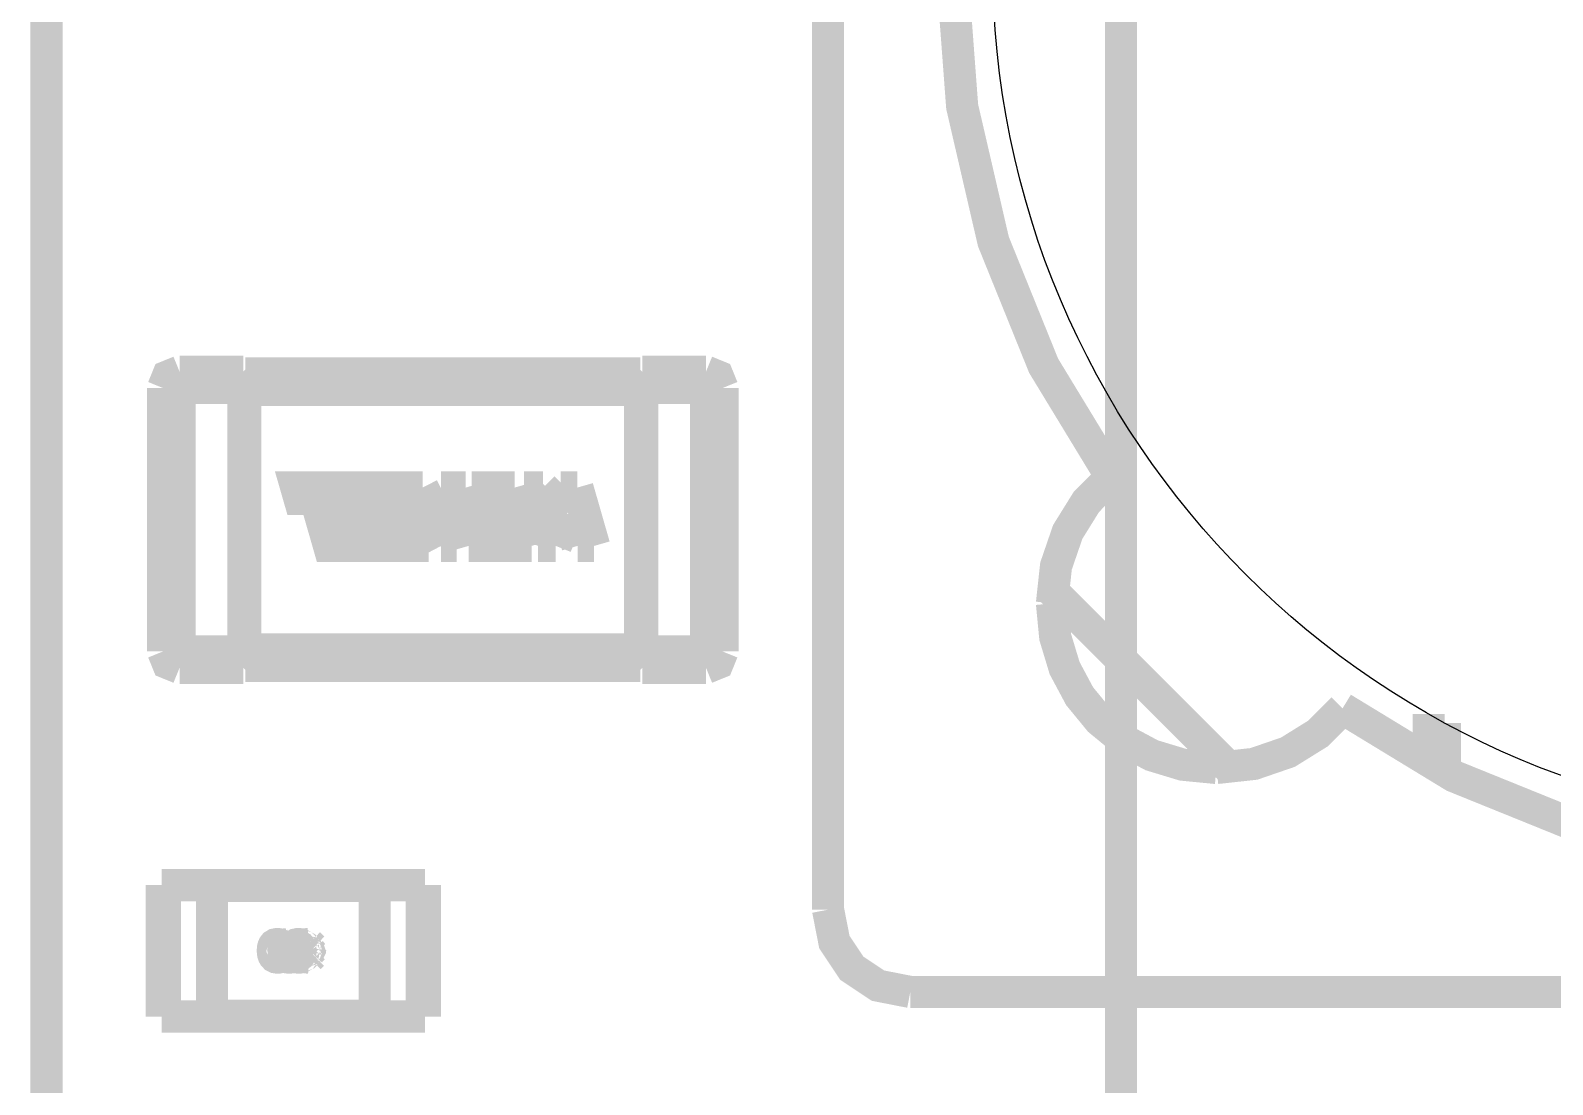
# Model space of a CAD drawing. Header units: inches. Extents: x -2.35 to 2.38, y -1.46 to 1.48.
# Drawn here: x -1.8309 to -1.4521, y 0.3733 to 0.6355 of the extents above; entities that cross this region are included whole.
import ezdxf

# ---------------------------------------------------------------- set-up
doc = ezdxf.new("R2010")
doc.units = ezdxf.units.IN
doc.layers.get('0').update_dxf_attribs({"linetype": 'CONTINUOUS'})

msp = doc.modelspace()

# ---------------------------------------------------------------- linework, layer by layer
at = {"const_width": 0.008}
for points in [[(-1.55948, 1.412472), (-1.55948, -1.343433)], [(-1.55948, 1.412472), (-1.55948, -1.343433)], [(-1.55948, 1.412472), (-1.55948, -1.343433)], [(-1.826874, -0.289488), (-1.826874, 1.143583)], [(-1.826874, -0.289488), (-1.826874, 1.143583)], [(-1.826874, -0.289488), (-1.826874, 1.143583)], [(-1.632386, 0.887677), (-1.632386, 0.416811)], [(-1.632386, 0.887677), (-1.632386, 0.416811)], [(-1.632386, 0.887677), (-1.632386, 0.416811)], [(-1.561848, 0.524367), (-1.578731, 0.552113), (-1.591238, 0.583033), (-1.599007, 0.61659), (-1.601677, 0.652244)], [(-1.561848, 0.524367), (-1.578731, 0.552113), (-1.591238, 0.583033), (-1.599007, 0.61659), (-1.601677, 0.652244)], [(-1.561848, 0.524367), (-1.578731, 0.552113), (-1.591238, 0.583033), (-1.599007, 0.61659), (-1.601677, 0.652244)], [(-1.793771, 0.550666), (-1.796682, 0.549482), (-1.797865, 0.546571)], [(-1.793771, 0.550666), (-1.796682, 0.549482), (-1.797865, 0.546571)], [(-1.793771, 0.550666), (-1.796682, 0.549482), (-1.797865, 0.546571)], [(-1.793771, 0.550666), (-1.777884, 0.550666)], [(-1.793771, 0.546571), (-1.793771, 0.550666)], [(-1.793771, 0.550666), (-1.777884, 0.550666)], [(-1.793771, 0.546571), (-1.793771, 0.550666)], [(-1.793771, 0.550666), (-1.777884, 0.550666)], [(-1.793771, 0.546571), (-1.793771, 0.550666)], [(-1.777884, 0.550666), (-1.777393, 0.550191)], [(-1.777884, 0.546571), (-1.777884, 0.550666)], [(-1.777884, 0.550666), (-1.777393, 0.550191)], [(-1.777884, 0.546571), (-1.777884, 0.550666)], [(-1.777884, 0.550666), (-1.777393, 0.550191)], [(-1.777884, 0.546571), (-1.777884, 0.550666)], [(-1.777392, 0.550478), (-1.777396, 0.548413)], [(-1.777392, 0.550478), (-1.777396, 0.548413)], [(-1.777392, 0.550478), (-1.777396, 0.548413)], [(-1.679124, 0.550215), (-1.777394, 0.550215)], [(-1.679124, 0.550215), (-1.777394, 0.550215)], [(-1.679124, 0.550215), (-1.777394, 0.550215)], [(-1.678634, 0.550666), (-1.679125, 0.550191)], [(-1.678634, 0.550666), (-1.679125, 0.550191)], [(-1.678634, 0.550666), (-1.679125, 0.550191)], [(-1.679125, 0.550179), (-1.679116, 0.548413)], [(-1.679125, 0.550179), (-1.679116, 0.548413)], [(-1.679125, 0.550179), (-1.679116, 0.548413)], [(-1.678634, 0.550666), (-1.662747, 0.550666)], [(-1.678634, 0.550666), (-1.678634, 0.546571)], [(-1.678634, 0.550666), (-1.662747, 0.550666)], [(-1.678634, 0.550666), (-1.678634, 0.546571)], [(-1.678634, 0.550666), (-1.662747, 0.550666)], [(-1.678634, 0.550666), (-1.678634, 0.546571)], [(-1.662747, 0.550666), (-1.659836, 0.549482), (-1.658653, 0.546571)], [(-1.662747, 0.550666), (-1.662747, 0.546571), (-1.658653, 0.546571)], [(-1.662747, 0.550666), (-1.659836, 0.549482), (-1.658653, 0.546571)], [(-1.662747, 0.550666), (-1.662747, 0.546571), (-1.658653, 0.546571)], [(-1.662747, 0.550666), (-1.659836, 0.549482), (-1.658653, 0.546571)], [(-1.662747, 0.550666), (-1.662747, 0.546571), (-1.658653, 0.546571)], [(-1.797865, 0.481059), (-1.797865, 0.546571)], [(-1.797865, 0.546571), (-1.793771, 0.546571)], [(-1.797865, 0.481059), (-1.797865, 0.546571)], [(-1.797865, 0.546571), (-1.793771, 0.546571)], [(-1.797865, 0.481059), (-1.797865, 0.546571)], [(-1.797865, 0.546571), (-1.793771, 0.546571)], [(-1.777884, 0.546571), (-1.793771, 0.546571), (-1.793771, 0.481059), (-1.777884, 0.481059)], [(-1.777884, 0.546571), (-1.793771, 0.546571), (-1.793771, 0.481059), (-1.777884, 0.481059)], [(-1.777884, 0.546571), (-1.793771, 0.546571), (-1.793771, 0.481059), (-1.777884, 0.481059)], [(-1.777393, 0.546571), (-1.777884, 0.546571)], [(-1.777884, 0.481059), (-1.777884, 0.546571)], [(-1.777393, 0.546571), (-1.777884, 0.546571)], [(-1.777884, 0.481059), (-1.777884, 0.546571)], [(-1.777393, 0.546571), (-1.777884, 0.546571)], [(-1.777884, 0.481059), (-1.777884, 0.546571)], [(-1.777392, 0.546349), (-1.777396, 0.548413)], [(-1.777392, 0.546349), (-1.777396, 0.548413)], [(-1.777392, 0.546349), (-1.777396, 0.548413)], [(-1.777393, 0.546571), (-1.777394, 0.546121)], [(-1.777393, 0.546571), (-1.777394, 0.546121)], [(-1.777393, 0.546571), (-1.777394, 0.546121)], [(-1.777394, 0.546121), (-1.777394, 0.54608)], [(-1.777394, 0.546121), (-1.777394, 0.54608)], [(-1.777394, 0.546121), (-1.777394, 0.54608)], [(-1.777394, 0.481551), (-1.777394, 0.54608)], [(-1.679124, 0.54608), (-1.777394, 0.54608)], [(-1.777394, 0.481551), (-1.777394, 0.54608)], [(-1.679124, 0.54608), (-1.777394, 0.54608)], [(-1.777394, 0.481551), (-1.777394, 0.54608)], [(-1.679124, 0.54608), (-1.777394, 0.54608)], [(-1.679125, 0.546648), (-1.679116, 0.548413)], [(-1.679125, 0.546648), (-1.679116, 0.548413)], [(-1.679125, 0.546648), (-1.679116, 0.548413)], [(-1.679124, 0.546121), (-1.679125, 0.546571)], [(-1.678634, 0.546571), (-1.679125, 0.546571)], [(-1.679124, 0.546121), (-1.679125, 0.546571)], [(-1.678634, 0.546571), (-1.679125, 0.546571)], [(-1.679124, 0.546121), (-1.679125, 0.546571)], [(-1.678634, 0.546571), (-1.679125, 0.546571)], [(-1.679124, 0.54608), (-1.679124, 0.546121)], [(-1.679124, 0.54608), (-1.679124, 0.546121)], [(-1.679124, 0.54608), (-1.679124, 0.546121)], [(-1.679124, 0.54608), (-1.679124, 0.481551)], [(-1.679124, 0.54608), (-1.679124, 0.481551)], [(-1.679124, 0.54608), (-1.679124, 0.481551)], [(-1.678634, 0.546571), (-1.678634, 0.481059)], [(-1.678634, 0.481059), (-1.662747, 0.481059), (-1.662747, 0.546571), (-1.678634, 0.546571)], [(-1.678634, 0.546571), (-1.678634, 0.481059)], [(-1.678634, 0.481059), (-1.662747, 0.481059), (-1.662747, 0.546571), (-1.678634, 0.546571)], [(-1.678634, 0.546571), (-1.678634, 0.481059)], [(-1.678634, 0.481059), (-1.662747, 0.481059), (-1.662747, 0.546571), (-1.678634, 0.546571)], [(-1.658653, 0.546571), (-1.658653, 0.481059)], [(-1.658653, 0.546571), (-1.658653, 0.481059)], [(-1.658653, 0.546571), (-1.658653, 0.481059)], [(-1.561928, 0.524463), (-1.568096, 0.518251), (-1.572731, 0.510793), (-1.57565, 0.502306), (-1.576663, 0.493006)], [(-1.561928, 0.524463), (-1.568096, 0.518251), (-1.572731, 0.510793), (-1.57565, 0.502306), (-1.576663, 0.493006)], [(-1.561928, 0.524463), (-1.568096, 0.518251), (-1.572731, 0.510793), (-1.57565, 0.502306), (-1.576663, 0.493006)], [(-1.750181, 0.516358), (-1.749414, 0.513675), (-1.743185, 0.513675), (-1.742156, 0.510067), (-1.748989, 0.510067), (-1.748205, 0.507305), (-1.737237, 0.507305), (-1.741409, 0.521821), (-1.764713, 0.521821), (-1.763907, 0.519018), (-1.759936, 0.519018), (-1.756569, 0.507305), (-1.752434, 0.507305), (-1.755802, 0.519019), (-1.751389, 0.519039), (-1.744737, 0.519058), (-1.743951, 0.516358), (-1.750181, 0.516358)], [(-1.750181, 0.516358), (-1.749414, 0.513675), (-1.743185, 0.513675), (-1.742156, 0.510067), (-1.748989, 0.510067), (-1.748205, 0.507305), (-1.737237, 0.507305), (-1.741409, 0.521821), (-1.764713, 0.521821), (-1.763907, 0.519018), (-1.759936, 0.519018), (-1.756569, 0.507305), (-1.752434, 0.507305), (-1.755802, 0.519019), (-1.751389, 0.519039), (-1.744737, 0.519058), (-1.743951, 0.516358), (-1.750181, 0.516358)], [(-1.750181, 0.516358), (-1.749414, 0.513675), (-1.743185, 0.513675), (-1.742156, 0.510067), (-1.748989, 0.510067), (-1.748205, 0.507305), (-1.737237, 0.507305), (-1.741409, 0.521821), (-1.764713, 0.521821), (-1.763907, 0.519018), (-1.759936, 0.519018), (-1.756569, 0.507305), (-1.752434, 0.507305), (-1.755802, 0.519019), (-1.751389, 0.519039), (-1.744737, 0.519058), (-1.743951, 0.516358), (-1.750181, 0.516358)], [(-1.739664, 0.521821), (-1.735491, 0.507305)], [(-1.733294, 0.521821), (-1.739664, 0.521821)], [(-1.739664, 0.521821), (-1.735491, 0.507305)], [(-1.733294, 0.521821), (-1.739664, 0.521821)], [(-1.739664, 0.521821), (-1.735491, 0.507305)], [(-1.733294, 0.521821), (-1.739664, 0.521821)], [(-1.735531, 0.520291), (-1.728676, 0.507305)], [(-1.731802, 0.507305), (-1.735531, 0.520291)], [(-1.735531, 0.520291), (-1.728676, 0.507305)], [(-1.731802, 0.507305), (-1.735531, 0.520291)], [(-1.735531, 0.520291), (-1.728676, 0.507305)], [(-1.731802, 0.507305), (-1.735531, 0.520291)], [(-1.728019, 0.511451), (-1.733294, 0.521821)], [(-1.728019, 0.511451), (-1.733294, 0.521821)], [(-1.728019, 0.511451), (-1.733294, 0.521821)], [(-1.728708, 0.521821), (-1.728019, 0.511451)], [(-1.722526, 0.521821), (-1.728708, 0.521821)], [(-1.728708, 0.521821), (-1.728019, 0.511451)], [(-1.722526, 0.521821), (-1.728708, 0.521821)], [(-1.728708, 0.521821), (-1.728019, 0.511451)], [(-1.722526, 0.521821), (-1.728708, 0.521821)], [(-1.72553, 0.520229), (-1.721819, 0.507305)], [(-1.724806, 0.507305), (-1.72553, 0.520229)], [(-1.72553, 0.520229), (-1.721819, 0.507305)], [(-1.724806, 0.507305), (-1.72553, 0.520229)], [(-1.72553, 0.520229), (-1.721819, 0.507305)], [(-1.724806, 0.507305), (-1.72553, 0.520229)], [(-1.719148, 0.510067), (-1.722526, 0.521821)], [(-1.719148, 0.510067), (-1.722526, 0.521821)], [(-1.719148, 0.510067), (-1.722526, 0.521821)], [(-1.721078, 0.521821), (-1.720294, 0.519058)], [(-1.710354, 0.521821), (-1.721078, 0.521821)], [(-1.721078, 0.521821), (-1.720294, 0.519058)], [(-1.710354, 0.521821), (-1.721078, 0.521821)], [(-1.721078, 0.521821), (-1.720294, 0.519058)], [(-1.710354, 0.521821), (-1.721078, 0.521821)], [(-1.720294, 0.519058), (-1.71368, 0.519058)], [(-1.720294, 0.519058), (-1.71368, 0.519058)], [(-1.720294, 0.519058), (-1.71368, 0.519058)], [(-1.71368, 0.519058), (-1.712894, 0.516358)], [(-1.71368, 0.519058), (-1.712894, 0.516358)], [(-1.71368, 0.519058), (-1.712894, 0.516358)], [(-1.706181, 0.507305), (-1.710354, 0.521821)], [(-1.706181, 0.507305), (-1.710354, 0.521821)], [(-1.706181, 0.507305), (-1.710354, 0.521821)], [(-1.708067, 0.521821), (-1.701294, 0.515187)], [(-1.70329, 0.521821), (-1.708067, 0.521821)], [(-1.708067, 0.521821), (-1.701294, 0.515187)], [(-1.70329, 0.521821), (-1.708067, 0.521821)], [(-1.708067, 0.521821), (-1.701294, 0.515187)], [(-1.70329, 0.521821), (-1.708067, 0.521821)], [(-1.69712, 0.515631), (-1.70329, 0.521821)], [(-1.69712, 0.515631), (-1.70329, 0.521821)], [(-1.69712, 0.515631), (-1.70329, 0.521821)], [(-1.698895, 0.521821), (-1.69712, 0.515631)], [(-1.694761, 0.521821), (-1.698895, 0.521821)], [(-1.698895, 0.521821), (-1.69712, 0.515631)], [(-1.694761, 0.521821), (-1.698895, 0.521821)], [(-1.698895, 0.521821), (-1.69712, 0.515631)], [(-1.694761, 0.521821), (-1.698895, 0.521821)], [(-1.69059, 0.507305), (-1.694761, 0.521821)], [(-1.69059, 0.507305), (-1.694761, 0.521821)], [(-1.69059, 0.507305), (-1.694761, 0.521821)], [(-1.719125, 0.516358), (-1.718358, 0.513675)], [(-1.712894, 0.516358), (-1.719125, 0.516358)], [(-1.719125, 0.516358), (-1.718358, 0.513675)], [(-1.712894, 0.516358), (-1.719125, 0.516358)], [(-1.719125, 0.516358), (-1.718358, 0.513675)], [(-1.712894, 0.516358), (-1.719125, 0.516358)], [(-1.701294, 0.515187), (-1.704561, 0.507305)], [(-1.701294, 0.515187), (-1.704561, 0.507305)], [(-1.701294, 0.515187), (-1.704561, 0.507305)], [(-1.700144, 0.507305), (-1.69698, 0.515187)], [(-1.700144, 0.507305), (-1.69698, 0.515187)], [(-1.700144, 0.507305), (-1.69698, 0.515187)], [(-1.69698, 0.515187), (-1.694721, 0.507305)], [(-1.69698, 0.515187), (-1.694721, 0.507305)], [(-1.69698, 0.515187), (-1.694721, 0.507305)], [(-1.718358, 0.513675), (-1.712128, 0.513675)], [(-1.718358, 0.513675), (-1.712128, 0.513675)], [(-1.718358, 0.513675), (-1.712128, 0.513675)], [(-1.712128, 0.513675), (-1.7111, 0.510067)], [(-1.712128, 0.513675), (-1.7111, 0.510067)], [(-1.712128, 0.513675), (-1.7111, 0.510067)], [(-1.7111, 0.510067), (-1.719148, 0.510067)], [(-1.7111, 0.510067), (-1.719148, 0.510067)], [(-1.7111, 0.510067), (-1.719148, 0.510067)], [(-1.735491, 0.507305), (-1.731802, 0.507305)], [(-1.735491, 0.507305), (-1.731802, 0.507305)], [(-1.735491, 0.507305), (-1.731802, 0.507305)], [(-1.728676, 0.507305), (-1.724806, 0.507305)], [(-1.728676, 0.507305), (-1.724806, 0.507305)], [(-1.728676, 0.507305), (-1.724806, 0.507305)], [(-1.721819, 0.507305), (-1.706181, 0.507305)], [(-1.721819, 0.507305), (-1.706181, 0.507305)], [(-1.721819, 0.507305), (-1.706181, 0.507305)], [(-1.704561, 0.507305), (-1.700144, 0.507305)], [(-1.704561, 0.507305), (-1.700144, 0.507305)], [(-1.704561, 0.507305), (-1.700144, 0.507305)], [(-1.694721, 0.507305), (-1.69059, 0.507305)], [(-1.694721, 0.507305), (-1.69059, 0.507305)], [(-1.694721, 0.507305), (-1.69059, 0.507305)], [(-1.532634, 0.452178), (-1.576547, 0.496091)], [(-1.532634, 0.452178), (-1.576547, 0.496091)], [(-1.532634, 0.452178), (-1.576547, 0.496091)], [(-1.535719, 0.452061), (-1.544091, 0.452876), (-1.551833, 0.45522), (-1.558795, 0.458943), (-1.564828, 0.463897), (-1.569781, 0.46993), (-1.573505, 0.476892), (-1.575849, 0.484634), (-1.576663, 0.493006)], [(-1.535719, 0.452061), (-1.544091, 0.452876), (-1.551833, 0.45522), (-1.558795, 0.458943), (-1.564828, 0.463897), (-1.569781, 0.46993), (-1.573505, 0.476892), (-1.575849, 0.484634), (-1.576663, 0.493006)], [(-1.535719, 0.452061), (-1.544091, 0.452876), (-1.551833, 0.45522), (-1.558795, 0.458943), (-1.564828, 0.463897), (-1.569781, 0.46993), (-1.573505, 0.476892), (-1.575849, 0.484634), (-1.576663, 0.493006)], [(-1.793771, 0.476965), (-1.796682, 0.478148), (-1.797865, 0.481059)], [(-1.793771, 0.481059), (-1.797865, 0.481059)], [(-1.793771, 0.476965), (-1.796682, 0.478148), (-1.797865, 0.481059)], [(-1.793771, 0.481059), (-1.797865, 0.481059)], [(-1.793771, 0.476965), (-1.796682, 0.478148), (-1.797865, 0.481059)], [(-1.793771, 0.481059), (-1.797865, 0.481059)], [(-1.793771, 0.476965), (-1.793771, 0.481059)], [(-1.793771, 0.476965), (-1.793771, 0.481059)], [(-1.793771, 0.476965), (-1.793771, 0.481059)], [(-1.777393, 0.481059), (-1.777884, 0.481059)], [(-1.777884, 0.476965), (-1.777884, 0.481059)], [(-1.777393, 0.481059), (-1.777884, 0.481059)], [(-1.777884, 0.476965), (-1.777884, 0.481059)], [(-1.777393, 0.481059), (-1.777884, 0.481059)], [(-1.777884, 0.476965), (-1.777884, 0.481059)], [(-1.777393, 0.480982), (-1.777402, 0.479217)], [(-1.777393, 0.480982), (-1.777402, 0.479217)], [(-1.777393, 0.480982), (-1.777402, 0.479217)], [(-1.777394, 0.481551), (-1.777394, 0.48151)], [(-1.777394, 0.481551), (-1.679124, 0.481551)], [(-1.777394, 0.481551), (-1.777394, 0.48151)], [(-1.777394, 0.481551), (-1.679124, 0.481551)], [(-1.777394, 0.481551), (-1.777394, 0.48151)], [(-1.777394, 0.481551), (-1.679124, 0.481551)], [(-1.777394, 0.48151), (-1.777393, 0.481059)], [(-1.777394, 0.48151), (-1.777393, 0.481059)], [(-1.777394, 0.48151), (-1.777393, 0.481059)], [(-1.679126, 0.481281), (-1.679122, 0.479217)], [(-1.679126, 0.481281), (-1.679122, 0.479217)], [(-1.679126, 0.481281), (-1.679122, 0.479217)], [(-1.679125, 0.481059), (-1.679124, 0.48151)], [(-1.679125, 0.481059), (-1.679124, 0.48151)], [(-1.679125, 0.481059), (-1.679124, 0.48151)], [(-1.678634, 0.481059), (-1.679125, 0.481059)], [(-1.678634, 0.481059), (-1.679125, 0.481059)], [(-1.678634, 0.481059), (-1.679125, 0.481059)], [(-1.679124, 0.48151), (-1.679124, 0.481551)], [(-1.679124, 0.48151), (-1.679124, 0.481551)], [(-1.679124, 0.48151), (-1.679124, 0.481551)], [(-1.678634, 0.481059), (-1.678634, 0.476965)], [(-1.678634, 0.481059), (-1.678634, 0.476965)], [(-1.678634, 0.481059), (-1.678634, 0.476965)], [(-1.662747, 0.476965), (-1.659836, 0.478148), (-1.658653, 0.481059)], [(-1.662747, 0.481059), (-1.662747, 0.476965)], [(-1.658653, 0.481059), (-1.662747, 0.481059)], [(-1.662747, 0.476965), (-1.659836, 0.478148), (-1.658653, 0.481059)], [(-1.662747, 0.481059), (-1.662747, 0.476965)], [(-1.658653, 0.481059), (-1.662747, 0.481059)], [(-1.662747, 0.476965), (-1.659836, 0.478148), (-1.658653, 0.481059)], [(-1.662747, 0.481059), (-1.662747, 0.476965)], [(-1.658653, 0.481059), (-1.662747, 0.481059)], [(-1.777884, 0.476965), (-1.777393, 0.47744)], [(-1.777884, 0.476965), (-1.777393, 0.47744)], [(-1.777884, 0.476965), (-1.777393, 0.47744)], [(-1.777393, 0.477452), (-1.777402, 0.479217)], [(-1.777393, 0.477452), (-1.777402, 0.479217)], [(-1.777393, 0.477452), (-1.777402, 0.479217)], [(-1.679124, 0.477415), (-1.777394, 0.477415)], [(-1.679124, 0.477415), (-1.777394, 0.477415)], [(-1.679124, 0.477415), (-1.777394, 0.477415)], [(-1.679126, 0.477152), (-1.679122, 0.479217)], [(-1.679126, 0.477152), (-1.679122, 0.479217)], [(-1.679126, 0.477152), (-1.679122, 0.479217)], [(-1.678634, 0.476965), (-1.679125, 0.47744)], [(-1.678634, 0.476965), (-1.679125, 0.47744)], [(-1.678634, 0.476965), (-1.679125, 0.47744)], [(-1.777884, 0.476965), (-1.793771, 0.476965)], [(-1.777884, 0.476965), (-1.793771, 0.476965)], [(-1.777884, 0.476965), (-1.793771, 0.476965)], [(-1.662747, 0.476965), (-1.678634, 0.476965)], [(-1.662747, 0.476965), (-1.678634, 0.476965)], [(-1.662747, 0.476965), (-1.678634, 0.476965)], [(-1.535719, 0.452061), (-1.526418, 0.453075), (-1.517931, 0.455993), (-1.510474, 0.460629), (-1.504261, 0.466797)], [(-1.535719, 0.452061), (-1.526418, 0.453075), (-1.517931, 0.455993), (-1.510474, 0.460629), (-1.504261, 0.466797)], [(-1.535719, 0.452061), (-1.526418, 0.453075), (-1.517931, 0.455993), (-1.510474, 0.460629), (-1.504261, 0.466797)], [(-1.37648, 0.427047), (-1.412135, 0.429717), (-1.445691, 0.437487), (-1.476611, 0.449993), (-1.504357, 0.466876)], [(-1.37648, 0.427047), (-1.412135, 0.429717), (-1.445691, 0.437487), (-1.476611, 0.449993), (-1.504357, 0.466876)], [(-1.37648, 0.427047), (-1.412135, 0.429717), (-1.445691, 0.437487), (-1.476611, 0.449993), (-1.504357, 0.466876)], [(-1.482937, 0.465496), (-1.482937, 0.453799)], [(-1.482937, 0.465496), (-1.482937, 0.453799)], [(-1.482937, 0.465496), (-1.482937, 0.453799)], [(-1.478843, 0.451656), (-1.478843, 0.46322)], [(-1.478843, 0.451656), (-1.478843, 0.46322)], [(-1.478843, 0.451656), (-1.478843, 0.46322)], [(-1.798213, 0.422953), (-1.798213, 0.390197)], [(-1.798213, 0.422953), (-1.797394, 0.422953)], [(-1.798213, 0.422953), (-1.798213, 0.390197)], [(-1.798213, 0.422953), (-1.797394, 0.422953)], [(-1.798213, 0.422953), (-1.798213, 0.390197)], [(-1.798213, 0.422953), (-1.797394, 0.422953)], [(-1.78552, 0.422843), (-1.78552, 0.422912), (-1.796984, 0.422912), (-1.796984, 0.422953), (-1.797394, 0.422953)], [(-1.797394, 0.422953), (-1.797394, 0.390197)], [(-1.78552, 0.422843), (-1.78552, 0.422912), (-1.796984, 0.422912), (-1.796984, 0.422953), (-1.797394, 0.422953)], [(-1.797394, 0.422953), (-1.797394, 0.390197)], [(-1.78552, 0.422843), (-1.78552, 0.422912), (-1.796984, 0.422912), (-1.796984, 0.422953), (-1.797394, 0.422953)], [(-1.797394, 0.422953), (-1.797394, 0.390197)], [(-1.733929, 0.422953), (-1.796984, 0.422953)], [(-1.733929, 0.422953), (-1.796984, 0.422953)], [(-1.733929, 0.422953), (-1.796984, 0.422953)], [(-1.785929, 0.422953), (-1.744984, 0.422953)], [(-1.785888, 0.422912), (-1.785929, 0.422953)], [(-1.785929, 0.422912), (-1.785929, 0.422953)], [(-1.785929, 0.422953), (-1.744984, 0.422953)], [(-1.785888, 0.422912), (-1.785929, 0.422953)], [(-1.785929, 0.422912), (-1.785929, 0.422953)], [(-1.785929, 0.422953), (-1.744984, 0.422953)], [(-1.785888, 0.422912), (-1.785929, 0.422953)], [(-1.785929, 0.422912), (-1.785929, 0.422953)], [(-1.785709, 0.422733), (-1.785819, 0.422843)], [(-1.785709, 0.422733), (-1.785819, 0.422843)], [(-1.785709, 0.422733), (-1.785819, 0.422843)], [(-1.785709, 0.422733), (-1.785709, 0.390417), (-1.745204, 0.390417), (-1.745204, 0.422733), (-1.785709, 0.422733)], [(-1.785709, 0.422733), (-1.785709, 0.390417), (-1.745204, 0.390417), (-1.745204, 0.422733), (-1.785709, 0.422733)], [(-1.785709, 0.422733), (-1.785709, 0.390417), (-1.745204, 0.390417), (-1.745204, 0.422733), (-1.785709, 0.422733)], [(-1.73352, 0.422953), (-1.733929, 0.422953), (-1.733929, 0.422912), (-1.745394, 0.422912), (-1.745394, 0.422843)], [(-1.73352, 0.422953), (-1.733929, 0.422953), (-1.733929, 0.422912), (-1.745394, 0.422912), (-1.745394, 0.422843)], [(-1.73352, 0.422953), (-1.733929, 0.422953), (-1.733929, 0.422912), (-1.745394, 0.422912), (-1.745394, 0.422843)], [(-1.745204, 0.422733), (-1.745094, 0.422843)], [(-1.745204, 0.422733), (-1.745094, 0.422843)], [(-1.745204, 0.422733), (-1.745094, 0.422843)], [(-1.745025, 0.422912), (-1.744984, 0.422953)], [(-1.745025, 0.422912), (-1.744984, 0.422953)], [(-1.745025, 0.422912), (-1.744984, 0.422953)], [(-1.744984, 0.422953), (-1.744984, 0.422912)], [(-1.744984, 0.422953), (-1.744984, 0.422912)], [(-1.744984, 0.422953), (-1.744984, 0.422912)], [(-1.73352, 0.422953), (-1.732701, 0.422953)], [(-1.73352, 0.390197), (-1.73352, 0.422953)], [(-1.73352, 0.422953), (-1.732701, 0.422953)], [(-1.73352, 0.390197), (-1.73352, 0.422953)], [(-1.73352, 0.422953), (-1.732701, 0.422953)], [(-1.73352, 0.390197), (-1.73352, 0.422953)], [(-1.732701, 0.390197), (-1.732701, 0.422953)], [(-1.732701, 0.390197), (-1.732701, 0.422953)], [(-1.732701, 0.390197), (-1.732701, 0.422953)], [(-1.611913, 0.396339), (-1.61997, 0.397918), (-1.626468, 0.402256), (-1.630806, 0.408754), (-1.632386, 0.416811)], [(-1.611913, 0.396339), (-1.61997, 0.397918), (-1.626468, 0.402256), (-1.630806, 0.408754), (-1.632386, 0.416811)], [(-1.611913, 0.396339), (-1.61997, 0.397918), (-1.626468, 0.402256), (-1.630806, 0.408754), (-1.632386, 0.416811)], [(-1.768193, 0.406562), (-1.768193, 0.40648), (-1.768208, 0.406153), (-1.768249, 0.405828), (-1.768319, 0.405559), (-1.7684, 0.405377), (-1.768602, 0.405121), (-1.768867, 0.404964), (-1.769244, 0.404892), (-1.769341, 0.404889), (-1.769423, 0.404892), (-1.769748, 0.404944), (-1.770045, 0.405095), (-1.77027, 0.405334), (-1.770378, 0.40553), (-1.770475, 0.405825), (-1.770527, 0.406129), (-1.770553, 0.406588), (-1.770552, 0.40667), (-1.770537, 0.406997), (-1.770496, 0.407322), (-1.770425, 0.407589), (-1.770341, 0.407777), (-1.770152, 0.408019), (-1.769886, 0.408182), (-1.769519, 0.408257), (-1.769404, 0.408261), (-1.769322, 0.408258), (-1.768997, 0.408206), (-1.7687, 0.408056), (-1.768473, 0.407816), (-1.768367, 0.407621), (-1.768271, 0.407333), (-1.768219, 0.407035), (-1.768193, 0.406562)], [(-1.768193, 0.406562), (-1.768193, 0.40648), (-1.768208, 0.406153), (-1.768249, 0.405828), (-1.768319, 0.405559), (-1.7684, 0.405377), (-1.768602, 0.405121), (-1.768867, 0.404964), (-1.769244, 0.404892), (-1.769341, 0.404889), (-1.769423, 0.404892), (-1.769748, 0.404944), (-1.770045, 0.405095), (-1.77027, 0.405334), (-1.770378, 0.40553), (-1.770475, 0.405825), (-1.770527, 0.406129), (-1.770553, 0.406588), (-1.770552, 0.40667), (-1.770537, 0.406997), (-1.770496, 0.407322), (-1.770425, 0.407589), (-1.770341, 0.407777), (-1.770152, 0.408019), (-1.769886, 0.408182), (-1.769519, 0.408257), (-1.769404, 0.408261), (-1.769322, 0.408258), (-1.768997, 0.408206), (-1.7687, 0.408056), (-1.768473, 0.407816), (-1.768367, 0.407621), (-1.768271, 0.407333), (-1.768219, 0.407035), (-1.768193, 0.406562)], [(-1.768193, 0.406562), (-1.768193, 0.40648), (-1.768208, 0.406153), (-1.768249, 0.405828), (-1.768319, 0.405559), (-1.7684, 0.405377), (-1.768602, 0.405121), (-1.768867, 0.404964), (-1.769244, 0.404892), (-1.769341, 0.404889), (-1.769423, 0.404892), (-1.769748, 0.404944), (-1.770045, 0.405095), (-1.77027, 0.405334), (-1.770378, 0.40553), (-1.770475, 0.405825), (-1.770527, 0.406129), (-1.770553, 0.406588), (-1.770552, 0.40667), (-1.770537, 0.406997), (-1.770496, 0.407322), (-1.770425, 0.407589), (-1.770341, 0.407777), (-1.770152, 0.408019), (-1.769886, 0.408182), (-1.769519, 0.408257), (-1.769404, 0.408261), (-1.769322, 0.408258), (-1.768997, 0.408206), (-1.7687, 0.408056), (-1.768473, 0.407816), (-1.768367, 0.407621), (-1.768271, 0.407333), (-1.768219, 0.407035), (-1.768193, 0.406562)], [(-1.76938, 0.407731), (-1.76953, 0.407692), (-1.769653, 0.407606), (-1.769749, 0.407472), (-1.769818, 0.407292), (-1.769879, 0.406556)], [(-1.76938, 0.407731), (-1.76953, 0.407692), (-1.769653, 0.407606), (-1.769749, 0.407472), (-1.769818, 0.407292), (-1.769879, 0.406556)], [(-1.76938, 0.407731), (-1.76953, 0.407692), (-1.769653, 0.407606), (-1.769749, 0.407472), (-1.769818, 0.407292), (-1.769879, 0.406556)], [(-1.769879, 0.406556), (-1.769819, 0.405833), (-1.769753, 0.405664), (-1.769656, 0.405539), (-1.769528, 0.405457), (-1.769369, 0.405419), (-1.76922, 0.405457), (-1.769096, 0.405543), (-1.769, 0.405676), (-1.76893, 0.405858), (-1.768867, 0.406596)], [(-1.769879, 0.406556), (-1.769819, 0.405833), (-1.769753, 0.405664), (-1.769656, 0.405539), (-1.769528, 0.405457), (-1.769369, 0.405419), (-1.76922, 0.405457), (-1.769096, 0.405543), (-1.769, 0.405676), (-1.76893, 0.405858), (-1.768867, 0.406596)], [(-1.769879, 0.406556), (-1.769819, 0.405833), (-1.769753, 0.405664), (-1.769656, 0.405539), (-1.769528, 0.405457), (-1.769369, 0.405419), (-1.76922, 0.405457), (-1.769096, 0.405543), (-1.769, 0.405676), (-1.76893, 0.405858), (-1.768867, 0.406596)], [(-1.768867, 0.406596), (-1.768928, 0.407319), (-1.768995, 0.407487), (-1.769092, 0.407612), (-1.76922, 0.407693), (-1.76938, 0.407731)], [(-1.768867, 0.406596), (-1.768928, 0.407319), (-1.768995, 0.407487), (-1.769092, 0.407612), (-1.76922, 0.407693), (-1.76938, 0.407731)], [(-1.768867, 0.406596), (-1.768928, 0.407319), (-1.768995, 0.407487), (-1.769092, 0.407612), (-1.76922, 0.407693), (-1.76938, 0.407731)], [(-1.766483, 0.405419), (-1.765911, 0.405523), (-1.765885, 0.405519), (-1.765867, 0.405508), (-1.765852, 0.405493), (-1.765839, 0.405462), (-1.765823, 0.405316), (-1.765822, 0.40525), (-1.765825, 0.405169), (-1.765837, 0.405091), (-1.765854, 0.405047), (-1.765876, 0.405019), (-1.765926, 0.404987), (-1.766164, 0.404919), (-1.766479, 0.404889), (-1.766561, 0.404891), (-1.766887, 0.404933), (-1.767275, 0.405101), (-1.767576, 0.405393), (-1.767669, 0.405552), (-1.767744, 0.405719), (-1.767836, 0.406041), (-1.767864, 0.406206), (-1.767894, 0.406702), (-1.767893, 0.406784), (-1.767879, 0.407111), (-1.767831, 0.407436), (-1.76776, 0.407669), (-1.767571, 0.40798), (-1.767468, 0.408072), (-1.76722, 0.4082), (-1.76679, 0.408261)], [(-1.766483, 0.405419), (-1.765911, 0.405523), (-1.765885, 0.405519), (-1.765867, 0.405508), (-1.765852, 0.405493), (-1.765839, 0.405462), (-1.765823, 0.405316), (-1.765822, 0.40525), (-1.765825, 0.405169), (-1.765837, 0.405091), (-1.765854, 0.405047), (-1.765876, 0.405019), (-1.765926, 0.404987), (-1.766164, 0.404919), (-1.766479, 0.404889), (-1.766561, 0.404891), (-1.766887, 0.404933), (-1.767275, 0.405101), (-1.767576, 0.405393), (-1.767669, 0.405552), (-1.767744, 0.405719), (-1.767836, 0.406041), (-1.767864, 0.406206), (-1.767894, 0.406702), (-1.767893, 0.406784), (-1.767879, 0.407111), (-1.767831, 0.407436), (-1.76776, 0.407669), (-1.767571, 0.40798), (-1.767468, 0.408072), (-1.76722, 0.4082), (-1.76679, 0.408261)], [(-1.766483, 0.405419), (-1.765911, 0.405523), (-1.765885, 0.405519), (-1.765867, 0.405508), (-1.765852, 0.405493), (-1.765839, 0.405462), (-1.765823, 0.405316), (-1.765822, 0.40525), (-1.765825, 0.405169), (-1.765837, 0.405091), (-1.765854, 0.405047), (-1.765876, 0.405019), (-1.765926, 0.404987), (-1.766164, 0.404919), (-1.766479, 0.404889), (-1.766561, 0.404891), (-1.766887, 0.404933), (-1.767275, 0.405101), (-1.767576, 0.405393), (-1.767669, 0.405552), (-1.767744, 0.405719), (-1.767836, 0.406041), (-1.767864, 0.406206), (-1.767894, 0.406702), (-1.767893, 0.406784), (-1.767879, 0.407111), (-1.767831, 0.407436), (-1.76776, 0.407669), (-1.767571, 0.40798), (-1.767468, 0.408072), (-1.76722, 0.4082), (-1.76679, 0.408261)], [(-1.76657, 0.406141), (-1.767233, 0.406332)], [(-1.76657, 0.406141), (-1.767233, 0.406332)], [(-1.76657, 0.406141), (-1.767233, 0.406332)], [(-1.767232, 0.406332), (-1.767229, 0.40625), (-1.767175, 0.405925), (-1.767065, 0.405694), (-1.766917, 0.405544), (-1.766727, 0.405451), (-1.766482, 0.405419)], [(-1.767232, 0.406332), (-1.767229, 0.40625), (-1.767175, 0.405925), (-1.767065, 0.405694), (-1.766917, 0.405544), (-1.766727, 0.405451), (-1.766482, 0.405419)], [(-1.767232, 0.406332), (-1.767229, 0.40625), (-1.767175, 0.405925), (-1.767065, 0.405694), (-1.766917, 0.405544), (-1.766727, 0.405451), (-1.766482, 0.405419)], [(-1.766757, 0.407731), (-1.766865, 0.407709), (-1.766958, 0.407662), (-1.767038, 0.407588), (-1.767103, 0.407489), (-1.76719, 0.407213), (-1.76722, 0.406834)], [(-1.766757, 0.407731), (-1.766865, 0.407709), (-1.766958, 0.407662), (-1.767038, 0.407588), (-1.767103, 0.407489), (-1.76719, 0.407213), (-1.76722, 0.406834)], [(-1.766757, 0.407731), (-1.766865, 0.407709), (-1.766958, 0.407662), (-1.767038, 0.407588), (-1.767103, 0.407489), (-1.76719, 0.407213), (-1.76722, 0.406834)], [(-1.76722, 0.406834), (-1.766973, 0.406717), (-1.766723, 0.406671)], [(-1.76722, 0.406834), (-1.766973, 0.406717), (-1.766723, 0.406671)], [(-1.76722, 0.406834), (-1.766973, 0.406717), (-1.766723, 0.406671)], [(-1.766719, 0.408263), (-1.766789, 0.408261)], [(-1.766719, 0.408263), (-1.766789, 0.408261)], [(-1.766719, 0.408263), (-1.766789, 0.408261)], [(-1.766757, 0.407731), (-1.766299, 0.40725)], [(-1.766757, 0.407731), (-1.766299, 0.40725)], [(-1.766757, 0.407731), (-1.766299, 0.40725)], [(-1.766722, 0.406671), (-1.766299, 0.407107)], [(-1.766722, 0.406671), (-1.766299, 0.407107)], [(-1.766722, 0.406671), (-1.766299, 0.407107)], [(-1.766719, 0.408263), (-1.765628, 0.407173)], [(-1.766719, 0.408263), (-1.765628, 0.407173)], [(-1.766719, 0.408263), (-1.765628, 0.407173)], [(-1.76657, 0.406141), (-1.766557, 0.406141)], [(-1.76657, 0.406141), (-1.766557, 0.406141)], [(-1.76657, 0.406141), (-1.766557, 0.406141)], [(-1.766514, 0.406141), (-1.766557, 0.406142)], [(-1.766514, 0.406141), (-1.766557, 0.406142)], [(-1.766514, 0.406141), (-1.766557, 0.406142)], [(-1.766514, 0.406141), (-1.765626, 0.407028)], [(-1.766514, 0.406141), (-1.765626, 0.407028)], [(-1.766514, 0.406141), (-1.765626, 0.407028)], [(-1.766304, 0.407177), (-1.766299, 0.40725)], [(-1.766304, 0.407177), (-1.766299, 0.40725)], [(-1.766304, 0.407177), (-1.766299, 0.40725)], [(-1.766304, 0.407176), (-1.766299, 0.407107)], [(-1.766304, 0.407176), (-1.766299, 0.407107)], [(-1.766304, 0.407176), (-1.766299, 0.407107)], [(-1.76563, 0.40711), (-1.765628, 0.407173)], [(-1.76563, 0.40711), (-1.765628, 0.407173)], [(-1.76563, 0.40711), (-1.765628, 0.407173)], [(-1.76563, 0.40711), (-1.765626, 0.407028)], [(-1.76563, 0.40711), (-1.765626, 0.407028)], [(-1.76563, 0.40711), (-1.765626, 0.407028)], [(-1.762971, 0.406562), (-1.762972, 0.40648), (-1.762987, 0.406153), (-1.763028, 0.405828), (-1.763097, 0.405559), (-1.763178, 0.405377), (-1.76338, 0.405121), (-1.763644, 0.404964), (-1.764022, 0.404892), (-1.764119, 0.404889), (-1.764201, 0.404892), (-1.764527, 0.404944), (-1.764823, 0.405095), (-1.765049, 0.405334), (-1.765156, 0.40553), (-1.765253, 0.405825), (-1.765306, 0.406129), (-1.765331, 0.406588), (-1.76533, 0.40667), (-1.765315, 0.406997), (-1.765274, 0.407322), (-1.765203, 0.407589), (-1.765119, 0.407777), (-1.76493, 0.408019), (-1.764664, 0.408182), (-1.764297, 0.408257), (-1.764183, 0.408261), (-1.764101, 0.408258), (-1.763775, 0.408206), (-1.763479, 0.408056), (-1.763252, 0.407816), (-1.763146, 0.407621), (-1.76305, 0.407333), (-1.762998, 0.407035), (-1.762971, 0.406562)], [(-1.762971, 0.406562), (-1.762972, 0.40648), (-1.762987, 0.406153), (-1.763028, 0.405828), (-1.763097, 0.405559), (-1.763178, 0.405377), (-1.76338, 0.405121), (-1.763644, 0.404964), (-1.764022, 0.404892), (-1.764119, 0.404889), (-1.764201, 0.404892), (-1.764527, 0.404944), (-1.764823, 0.405095), (-1.765049, 0.405334), (-1.765156, 0.40553), (-1.765253, 0.405825), (-1.765306, 0.406129), (-1.765331, 0.406588), (-1.76533, 0.40667), (-1.765315, 0.406997), (-1.765274, 0.407322), (-1.765203, 0.407589), (-1.765119, 0.407777), (-1.76493, 0.408019), (-1.764664, 0.408182), (-1.764297, 0.408257), (-1.764183, 0.408261), (-1.764101, 0.408258), (-1.763775, 0.408206), (-1.763479, 0.408056), (-1.763252, 0.407816), (-1.763146, 0.407621), (-1.76305, 0.407333), (-1.762998, 0.407035), (-1.762971, 0.406562)], [(-1.762971, 0.406562), (-1.762972, 0.40648), (-1.762987, 0.406153), (-1.763028, 0.405828), (-1.763097, 0.405559), (-1.763178, 0.405377), (-1.76338, 0.405121), (-1.763644, 0.404964), (-1.764022, 0.404892), (-1.764119, 0.404889), (-1.764201, 0.404892), (-1.764527, 0.404944), (-1.764823, 0.405095), (-1.765049, 0.405334), (-1.765156, 0.40553), (-1.765253, 0.405825), (-1.765306, 0.406129), (-1.765331, 0.406588), (-1.76533, 0.40667), (-1.765315, 0.406997), (-1.765274, 0.407322), (-1.765203, 0.407589), (-1.765119, 0.407777), (-1.76493, 0.408019), (-1.764664, 0.408182), (-1.764297, 0.408257), (-1.764183, 0.408261), (-1.764101, 0.408258), (-1.763775, 0.408206), (-1.763479, 0.408056), (-1.763252, 0.407816), (-1.763146, 0.407621), (-1.76305, 0.407333), (-1.762998, 0.407035), (-1.762971, 0.406562)], [(-1.763645, 0.406596), (-1.763706, 0.407319), (-1.763773, 0.407487), (-1.76387, 0.407612), (-1.763999, 0.407693), (-1.764158, 0.407731), (-1.764308, 0.407692), (-1.764431, 0.407606), (-1.764527, 0.407472), (-1.764596, 0.407292), (-1.764657, 0.406556), (-1.764597, 0.405833), (-1.764531, 0.405664), (-1.764434, 0.405539), (-1.764306, 0.405457), (-1.764147, 0.405419), (-1.763998, 0.405457), (-1.763874, 0.405543), (-1.763778, 0.405677), (-1.763708, 0.405859), (-1.763645, 0.406596)], [(-1.763645, 0.406596), (-1.763706, 0.407319), (-1.763773, 0.407487), (-1.76387, 0.407612), (-1.763999, 0.407693), (-1.764158, 0.407731), (-1.764308, 0.407692), (-1.764431, 0.407606), (-1.764527, 0.407472), (-1.764596, 0.407292), (-1.764657, 0.406556), (-1.764597, 0.405833), (-1.764531, 0.405664), (-1.764434, 0.405539), (-1.764306, 0.405457), (-1.764147, 0.405419), (-1.763998, 0.405457), (-1.763874, 0.405543), (-1.763778, 0.405677), (-1.763708, 0.405859), (-1.763645, 0.406596)], [(-1.763645, 0.406596), (-1.763706, 0.407319), (-1.763773, 0.407487), (-1.76387, 0.407612), (-1.763999, 0.407693), (-1.764158, 0.407731), (-1.764308, 0.407692), (-1.764431, 0.407606), (-1.764527, 0.407472), (-1.764596, 0.407292), (-1.764657, 0.406556), (-1.764597, 0.405833), (-1.764531, 0.405664), (-1.764434, 0.405539), (-1.764306, 0.405457), (-1.764147, 0.405419), (-1.763998, 0.405457), (-1.763874, 0.405543), (-1.763778, 0.405677), (-1.763708, 0.405859), (-1.763645, 0.406596)], [(-1.761811, 0.407731), (-1.762589, 0.407538), (-1.762612, 0.407543), (-1.762628, 0.407552), (-1.762645, 0.407574), (-1.76266, 0.407613), (-1.76267, 0.407687), (-1.762672, 0.407763), (-1.762671, 0.407845), (-1.762648, 0.408013), (-1.762617, 0.408078), (-1.762586, 0.408106), (-1.762459, 0.40816), (-1.762194, 0.408223), (-1.761734, 0.408261)], [(-1.761811, 0.407731), (-1.762589, 0.407538), (-1.762612, 0.407543), (-1.762628, 0.407552), (-1.762645, 0.407574), (-1.76266, 0.407613), (-1.76267, 0.407687), (-1.762672, 0.407763), (-1.762671, 0.407845), (-1.762648, 0.408013), (-1.762617, 0.408078), (-1.762586, 0.408106), (-1.762459, 0.40816), (-1.762194, 0.408223), (-1.761734, 0.408261)], [(-1.761811, 0.407731), (-1.762589, 0.407538), (-1.762612, 0.407543), (-1.762628, 0.407552), (-1.762645, 0.407574), (-1.76266, 0.407613), (-1.76267, 0.407687), (-1.762672, 0.407763), (-1.762671, 0.407845), (-1.762648, 0.408013), (-1.762617, 0.408078), (-1.762586, 0.408106), (-1.762459, 0.40816), (-1.762194, 0.408223), (-1.761734, 0.408261)], [(-1.761448, 0.404877), (-1.76159, 0.404889), (-1.761672, 0.404891), (-1.761998, 0.404934), (-1.762487, 0.405137), (-1.762533, 0.405182), (-1.762562, 0.405241), (-1.762576, 0.40542), (-1.762574, 0.405502), (-1.762565, 0.405582), (-1.762557, 0.405612), (-1.762543, 0.405639), (-1.762531, 0.405651), (-1.762516, 0.405657), (-1.762494, 0.40566), (-1.762455, 0.40565), (-1.762301, 0.405568), (-1.762056, 0.405465), (-1.76178, 0.405419)], [(-1.761448, 0.404877), (-1.76159, 0.404889), (-1.761672, 0.404891), (-1.761998, 0.404934), (-1.762487, 0.405137), (-1.762533, 0.405182), (-1.762562, 0.405241), (-1.762576, 0.40542), (-1.762574, 0.405502), (-1.762565, 0.405582), (-1.762557, 0.405612), (-1.762543, 0.405639), (-1.762531, 0.405651), (-1.762516, 0.405657), (-1.762494, 0.40566), (-1.762455, 0.40565), (-1.762301, 0.405568), (-1.762056, 0.405465), (-1.76178, 0.405419)], [(-1.761448, 0.404877), (-1.76159, 0.404889), (-1.761672, 0.404891), (-1.761998, 0.404934), (-1.762487, 0.405137), (-1.762533, 0.405182), (-1.762562, 0.405241), (-1.762576, 0.40542), (-1.762574, 0.405502), (-1.762565, 0.405582), (-1.762557, 0.405612), (-1.762543, 0.405639), (-1.762531, 0.405651), (-1.762516, 0.405657), (-1.762494, 0.40566), (-1.762455, 0.40565), (-1.762301, 0.405568), (-1.762056, 0.405465), (-1.76178, 0.405419)], [(-1.761324, 0.405814), (-1.76133, 0.405896), (-1.761373, 0.406021), (-1.761459, 0.406132), (-1.7616, 0.406221), (-1.761849, 0.406281), (-1.761963, 0.406286), (-1.762263, 0.406286), (-1.762304, 0.406291), (-1.762331, 0.406304), (-1.762352, 0.406325), (-1.762367, 0.406359), (-1.762383, 0.406487), (-1.762383, 0.406521), (-1.762381, 0.406603), (-1.76237, 0.406682), (-1.762357, 0.406719), (-1.762338, 0.406744), (-1.762319, 0.406758), (-1.762295, 0.406765), (-1.762257, 0.406768), (-1.761963, 0.406768), (-1.761881, 0.406769), (-1.761556, 0.40683), (-1.761406, 0.406908), (-1.761305, 0.407009), (-1.761244, 0.407138), (-1.761227, 0.407268)], [(-1.761324, 0.405814), (-1.76133, 0.405896), (-1.761373, 0.406021), (-1.761459, 0.406132), (-1.7616, 0.406221), (-1.761849, 0.406281), (-1.761963, 0.406286), (-1.762263, 0.406286), (-1.762304, 0.406291), (-1.762331, 0.406304), (-1.762352, 0.406325), (-1.762367, 0.406359), (-1.762383, 0.406487), (-1.762383, 0.406521), (-1.762381, 0.406603), (-1.76237, 0.406682), (-1.762357, 0.406719), (-1.762338, 0.406744), (-1.762319, 0.406758), (-1.762295, 0.406765), (-1.762257, 0.406768), (-1.761963, 0.406768), (-1.761881, 0.406769), (-1.761556, 0.40683), (-1.761406, 0.406908), (-1.761305, 0.407009), (-1.761244, 0.407138), (-1.761227, 0.407268)], [(-1.761324, 0.405814), (-1.76133, 0.405896), (-1.761373, 0.406021), (-1.761459, 0.406132), (-1.7616, 0.406221), (-1.761849, 0.406281), (-1.761963, 0.406286), (-1.762263, 0.406286), (-1.762304, 0.406291), (-1.762331, 0.406304), (-1.762352, 0.406325), (-1.762367, 0.406359), (-1.762383, 0.406487), (-1.762383, 0.406521), (-1.762381, 0.406603), (-1.76237, 0.406682), (-1.762357, 0.406719), (-1.762338, 0.406744), (-1.762319, 0.406758), (-1.762295, 0.406765), (-1.762257, 0.406768), (-1.761963, 0.406768), (-1.761881, 0.406769), (-1.761556, 0.40683), (-1.761406, 0.406908), (-1.761305, 0.407009), (-1.761244, 0.407138), (-1.761227, 0.407268)], [(-1.761731, 0.407737), (-1.761812, 0.407731)], [(-1.761731, 0.407737), (-1.761812, 0.407731)], [(-1.761731, 0.407737), (-1.761812, 0.407731)], [(-1.761733, 0.405416), (-1.76178, 0.405419)], [(-1.761733, 0.405416), (-1.76178, 0.405419)], [(-1.761733, 0.405416), (-1.76178, 0.405419)], [(-1.761561, 0.408275), (-1.761734, 0.408261)], [(-1.761561, 0.408275), (-1.761734, 0.408261)], [(-1.761561, 0.408275), (-1.761734, 0.408261)], [(-1.761733, 0.405416), (-1.761323, 0.405814)], [(-1.761733, 0.405416), (-1.761323, 0.405814)], [(-1.761733, 0.405416), (-1.761323, 0.405814)], [(-1.761731, 0.407737), (-1.761227, 0.407268)], [(-1.761731, 0.407737), (-1.761227, 0.407268)], [(-1.761731, 0.407737), (-1.761227, 0.407268)], [(-1.761561, 0.408275), (-1.760456, 0.407241)], [(-1.761561, 0.408275), (-1.760456, 0.407241)], [(-1.761561, 0.408275), (-1.760456, 0.407241)], [(-1.761448, 0.404877), (-1.760601, 0.405697)], [(-1.761448, 0.404877), (-1.760601, 0.405697)], [(-1.761448, 0.404877), (-1.760601, 0.405697)], [(-1.761206, 0.406474), (-1.7606, 0.405731)], [(-1.761206, 0.406474), (-1.7606, 0.405731)], [(-1.761206, 0.406474), (-1.7606, 0.405731)], [(-1.761205, 0.406481), (-1.760456, 0.407241)], [(-1.761205, 0.406481), (-1.760456, 0.407241)], [(-1.761205, 0.406481), (-1.760456, 0.407241)], [(-1.760601, 0.405697), (-1.7606, 0.405731)], [(-1.760601, 0.405697), (-1.7606, 0.405731)], [(-1.760601, 0.405697), (-1.7606, 0.405731)], [(-1.611913, 0.396339), (-1.141047, 0.396339)], [(-1.611913, 0.396339), (-1.141047, 0.396339)], [(-1.611913, 0.396339), (-1.141047, 0.396339)], [(-1.797394, 0.390197), (-1.798213, 0.390197)], [(-1.797394, 0.390197), (-1.798213, 0.390197)], [(-1.797394, 0.390197), (-1.798213, 0.390197)], [(-1.797394, 0.390197), (-1.796984, 0.390197), (-1.796984, 0.390238), (-1.78552, 0.390238), (-1.78552, 0.390307)], [(-1.797394, 0.390197), (-1.796984, 0.390197), (-1.796984, 0.390238), (-1.78552, 0.390238), (-1.78552, 0.390307)], [(-1.797394, 0.390197), (-1.796984, 0.390197), (-1.796984, 0.390238), (-1.78552, 0.390238), (-1.78552, 0.390307)], [(-1.796984, 0.390197), (-1.733929, 0.390197)], [(-1.796984, 0.390197), (-1.733929, 0.390197)], [(-1.796984, 0.390197), (-1.733929, 0.390197)], [(-1.785888, 0.390238), (-1.785929, 0.390197)], [(-1.785929, 0.390197), (-1.785929, 0.390238)], [(-1.785888, 0.390238), (-1.785929, 0.390197)], [(-1.785929, 0.390197), (-1.785929, 0.390238)], [(-1.785888, 0.390238), (-1.785929, 0.390197)], [(-1.785929, 0.390197), (-1.785929, 0.390238)], [(-1.744984, 0.390197), (-1.785929, 0.390197)], [(-1.744984, 0.390197), (-1.785929, 0.390197)], [(-1.744984, 0.390197), (-1.785929, 0.390197)], [(-1.785709, 0.390417), (-1.785819, 0.390307)], [(-1.785709, 0.390417), (-1.785819, 0.390307)], [(-1.785709, 0.390417), (-1.785819, 0.390307)], [(-1.745394, 0.390307), (-1.745394, 0.390238)], [(-1.745394, 0.390307), (-1.745394, 0.390238)], [(-1.745394, 0.390307), (-1.745394, 0.390238)], [(-1.745394, 0.390238), (-1.733929, 0.390238)], [(-1.745394, 0.390238), (-1.733929, 0.390238)], [(-1.745394, 0.390238), (-1.733929, 0.390238)], [(-1.745094, 0.390307), (-1.745204, 0.390417)], [(-1.745094, 0.390307), (-1.745204, 0.390417)], [(-1.745094, 0.390307), (-1.745204, 0.390417)], [(-1.744984, 0.390197), (-1.745025, 0.390238)], [(-1.744984, 0.390197), (-1.745025, 0.390238)], [(-1.744984, 0.390197), (-1.745025, 0.390238)], [(-1.744984, 0.390238), (-1.744984, 0.390197)], [(-1.744984, 0.390238), (-1.744984, 0.390197)], [(-1.744984, 0.390238), (-1.744984, 0.390197)], [(-1.733929, 0.390238), (-1.733929, 0.390197), (-1.73352, 0.390197)], [(-1.733929, 0.390238), (-1.733929, 0.390197), (-1.73352, 0.390197)], [(-1.733929, 0.390238), (-1.733929, 0.390197), (-1.73352, 0.390197)], [(-1.732701, 0.390197), (-1.73352, 0.390197)], [(-1.732701, 0.390197), (-1.73352, 0.390197)], [(-1.732701, 0.390197), (-1.73352, 0.390197)]]:
    msp.add_lwpolyline(points, dxfattribs=at)
msp.add_circle((-1.37648, 0.652244), 0.214961)
msp.add_circle((-1.37648, 0.652244), 0.214961)
msp.add_circle((-1.37648, 0.652244), 0.214961)

doc.saveas('drawing.dxf')
